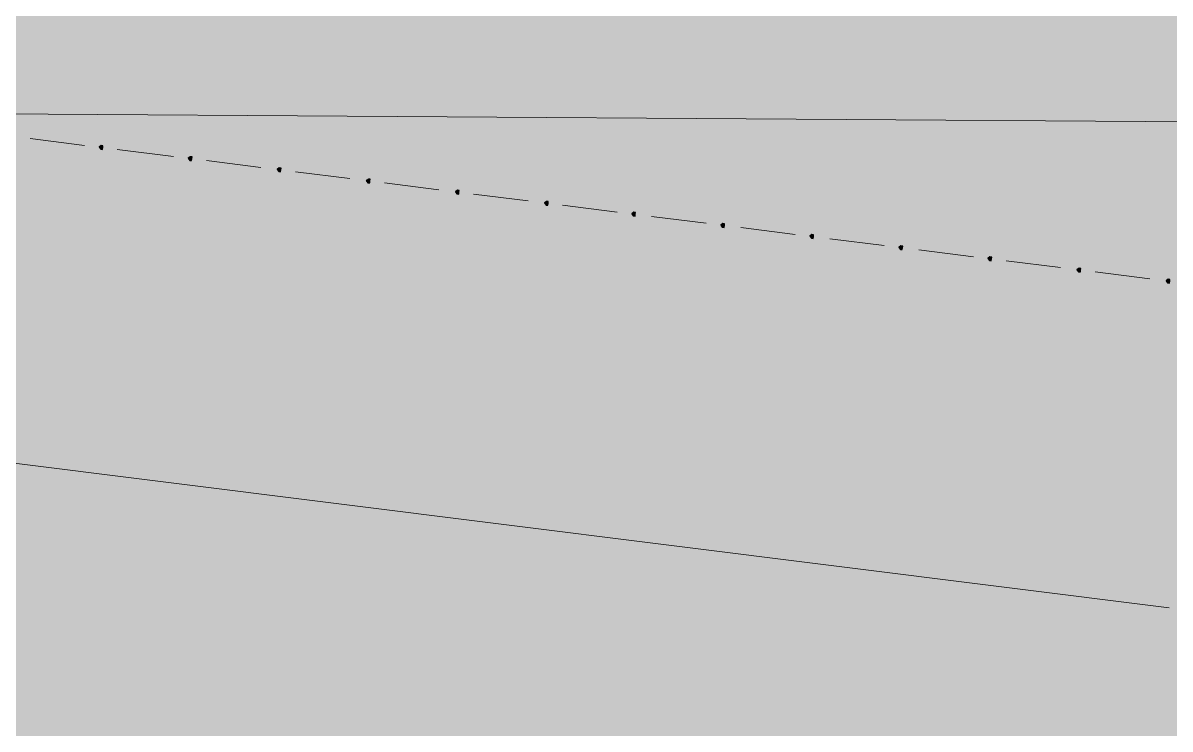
# Model space of a CAD drawing. Header units: metres. Extents: x -4 to 509425, y 7549 to 4732445.
# Drawn here: x 476066.33 to 476071.63, y 4719728.36 to 4719731.63 of the extents above; entities that cross this region are included whole.
import ezdxf

# ---------------------------------------------------------------- set-up
doc = ezdxf.new("R2010")
doc.units = ezdxf.units.M
doc.header["$LTSCALE"] = 0.01
doc.header["$MEASUREMENT"] = 0
doc.layers.get('0').update_dxf_attribs({"lineweight": 0})
doc.layers.add('_SUBESTACIÓN', color=1, linetype='Continuous')
doc.layers.add('SUBESTACION LA VID', color=253, linetype='Continuous')

# ---------------------------------------------------------------- blocks, each defined once
blk = doc.blocks.new('A$Cfff6051d')
at = {"layer": 'SUBESTACION LA VID', "transparency": 33554687}
h = blk.add_hatch(color=256, dxfattribs=at)
h.dxf.hatch_style = 2
h.paths.add_polyline_path([(476066.6959, 4719731.0506), (476066.6969, 4719731.059), (476066.6885, 4719731.06), (476066.6791, 4719731.0527), (476066.6864, 4719731.0432), (476066.6948, 4719731.0422)])
h = blk.add_hatch(color=256, dxfattribs=at)
h.dxf.hatch_style = 2
h.paths.add_polyline_path([(476067.1075, 4719730.999), (476067.1085, 4719731.0074), (476067.1001, 4719731.0084), (476067.0907, 4719731.0011), (476067.098, 4719730.9916), (476067.1064, 4719730.9906)])
h = blk.add_hatch(color=256, dxfattribs=at)
h.dxf.hatch_style = 2
h.paths.add_polyline_path([(476067.5191, 4719730.9474), (476067.5202, 4719730.9558), (476067.5118, 4719730.9568), (476067.5023, 4719730.9495), (476067.5097, 4719730.94), (476067.5181, 4719730.939)])
h = blk.add_hatch(color=256, dxfattribs=at)
h.dxf.hatch_style = 2
h.paths.add_polyline_path([(476067.9307, 4719730.8958), (476067.9318, 4719730.9042), (476067.9234, 4719730.9052), (476067.9139, 4719730.8979), (476067.9213, 4719730.8884), (476067.9297, 4719730.8874)])
h = blk.add_hatch(color=256, dxfattribs=at)
h.dxf.hatch_style = 2
h.paths.add_polyline_path([(476068.3423, 4719730.8442), (476068.3434, 4719730.8526), (476068.335, 4719730.8536), (476068.3255, 4719730.8463), (476068.3329, 4719730.8368), (476068.3413, 4719730.8358)])
h = blk.add_hatch(color=256, dxfattribs=at)
h.dxf.hatch_style = 2
h.paths.add_polyline_path([(476068.754, 4719730.7926), (476068.755, 4719730.801), (476068.7466, 4719730.802), (476068.7372, 4719730.7947), (476068.7445, 4719730.7852), (476068.7529, 4719730.7842)])
h = blk.add_hatch(color=256, dxfattribs=at)
h.dxf.hatch_style = 2
h.paths.add_polyline_path([(476069.1572, 4719730.742), (476069.1582, 4719730.7504), (476069.1498, 4719730.7515), (476069.1404, 4719730.7441), (476069.1477, 4719730.7347), (476069.1561, 4719730.7336)])
h = blk.add_hatch(color=256, dxfattribs=at)
h.dxf.hatch_style = 2
h.paths.add_polyline_path([(476069.5688, 4719730.6904), (476069.5698, 4719730.6988), (476069.5614, 4719730.6999), (476069.552, 4719730.6925), (476069.5593, 4719730.6831), (476069.5677, 4719730.682)])
h = blk.add_hatch(color=256, dxfattribs=at)
h.dxf.hatch_style = 2
h.paths.add_polyline_path([(476069.9804, 4719730.6388), (476069.9815, 4719730.6472), (476069.9731, 4719730.6483), (476069.9636, 4719730.6409), (476069.971, 4719730.6315), (476069.9794, 4719730.6304)])
h = blk.add_hatch(color=256, dxfattribs=at)
h.dxf.hatch_style = 2
h.paths.add_polyline_path([(476070.392, 4719730.5872), (476070.3931, 4719730.5956), (476070.3847, 4719730.5967), (476070.3752, 4719730.5893), (476070.3826, 4719730.5799), (476070.391, 4719730.5788)])
h = blk.add_hatch(color=256, dxfattribs=at)
h.dxf.hatch_style = 2
h.paths.add_polyline_path([(476070.8036, 4719730.5356), (476070.8047, 4719730.544), (476070.7963, 4719730.5451), (476070.7868, 4719730.5377), (476070.7942, 4719730.5283), (476070.8026, 4719730.5272)])
h = blk.add_hatch(color=256, dxfattribs=at)
h.dxf.hatch_style = 2
h.paths.add_polyline_path([(476071.2153, 4719730.484), (476071.2163, 4719730.4924), (476071.2079, 4719730.4935), (476071.1985, 4719730.4861), (476071.2058, 4719730.4767), (476071.2142, 4719730.4756)])
h = blk.add_hatch(color=256, dxfattribs=at)
h.dxf.hatch_style = 2
h.paths.add_polyline_path([(476071.6269, 4719730.4324), (476071.6279, 4719730.4408), (476071.6195, 4719730.4419), (476071.6101, 4719730.4345), (476071.6174, 4719730.4251), (476071.6258, 4719730.424)])
at = {"layer": 'SUBESTACION LA VID', "lineweight": 15}
for p, q in [((476071.6253, 4719728.9224), (475974.1478, 4719741.1431)), ((476066.6119, 4719731.0611), (476066.3599, 4719731.0927)), ((476067.0235, 4719731.0095), (476066.7631, 4719731.0422)), ((476067.4267, 4719730.959), (476067.1747, 4719730.9906)), ((476067.8383, 4719730.9074), (476067.5863, 4719730.939)), ((476068.2499, 4719730.8558), (476067.9979, 4719730.8874)), ((476068.6616, 4719730.8042), (476068.4095, 4719730.8358)), ((476069.0732, 4719730.7526), (476068.8212, 4719730.7842)), ((476069.4848, 4719730.701), (476069.2328, 4719730.7325)), ((476069.8964, 4719730.6493), (476069.6444, 4719730.6809)), ((476070.308, 4719730.5977), (476070.056, 4719730.6293)), ((476070.7196, 4719730.5461), (476070.4676, 4719730.5777)), ((476071.1228, 4719730.4956), (476070.8708, 4719730.5272)), ((476071.5345, 4719730.444), (476071.2825, 4719730.4756))]:
    blk.add_line(p, q, dxfattribs=at)
at = {"layer": 'SUBESTACION LA VID'}
for points in [[(476066.6959, 4719731.0506), (476066.6969, 4719731.059), (476066.6885, 4719731.06), (476066.6791, 4719731.0527), (476066.6864, 4719731.0432), (476066.6948, 4719731.0422)], [(476067.1075, 4719730.999), (476067.1085, 4719731.0074), (476067.1001, 4719731.0084), (476067.0907, 4719731.0011), (476067.098, 4719730.9916), (476067.1064, 4719730.9906)], [(476067.5191, 4719730.9474), (476067.5202, 4719730.9558), (476067.5118, 4719730.9568), (476067.5023, 4719730.9495), (476067.5097, 4719730.94), (476067.5181, 4719730.939)], [(476067.9307, 4719730.8958), (476067.9318, 4719730.9042), (476067.9234, 4719730.9052), (476067.9139, 4719730.8979), (476067.9213, 4719730.8884), (476067.9297, 4719730.8874)], [(476068.3423, 4719730.8442), (476068.3434, 4719730.8526), (476068.335, 4719730.8536), (476068.3255, 4719730.8463), (476068.3329, 4719730.8368), (476068.3413, 4719730.8358)], [(476068.754, 4719730.7926), (476068.755, 4719730.801), (476068.7466, 4719730.802), (476068.7372, 4719730.7947), (476068.7445, 4719730.7852), (476068.7529, 4719730.7842)], [(476069.1572, 4719730.742), (476069.1582, 4719730.7504), (476069.1498, 4719730.7515), (476069.1404, 4719730.7441), (476069.1477, 4719730.7347), (476069.1561, 4719730.7336)], [(476069.5688, 4719730.6904), (476069.5698, 4719730.6988), (476069.5614, 4719730.6999), (476069.552, 4719730.6925), (476069.5593, 4719730.6831), (476069.5677, 4719730.682)], [(476069.9804, 4719730.6388), (476069.9815, 4719730.6472), (476069.9731, 4719730.6483), (476069.9636, 4719730.6409), (476069.971, 4719730.6315), (476069.9794, 4719730.6304)], [(476070.392, 4719730.5872), (476070.3931, 4719730.5956), (476070.3847, 4719730.5967), (476070.3752, 4719730.5893), (476070.3826, 4719730.5799), (476070.391, 4719730.5788)], [(476070.8036, 4719730.5356), (476070.8047, 4719730.544), (476070.7963, 4719730.5451), (476070.7868, 4719730.5377), (476070.7942, 4719730.5283), (476070.8026, 4719730.5272)], [(476071.2153, 4719730.484), (476071.2163, 4719730.4924), (476071.2079, 4719730.4935), (476071.1985, 4719730.4861), (476071.2058, 4719730.4767), (476071.2142, 4719730.4756)], [(476071.6269, 4719730.4324), (476071.6279, 4719730.4408), (476071.6195, 4719730.4419), (476071.6101, 4719730.4345), (476071.6174, 4719730.4251), (476071.6258, 4719730.424)]]:
    blk.add_lwpolyline(points, close=True, dxfattribs=at)
at = {"layer": 'SUBESTACION LA VID', "lineweight": 0}
for points in [[(476066.6959, 4719731.0506), (476066.6969, 4719731.059), (476066.6885, 4719731.06), (476066.6791, 4719731.0527), (476066.6864, 4719731.0432), (476066.6948, 4719731.0422)], [(476067.1075, 4719730.999), (476067.1085, 4719731.0074), (476067.1001, 4719731.0084), (476067.0907, 4719731.0011), (476067.098, 4719730.9916), (476067.1064, 4719730.9906)], [(476067.5191, 4719730.9474), (476067.5202, 4719730.9558), (476067.5118, 4719730.9568), (476067.5023, 4719730.9495), (476067.5097, 4719730.94), (476067.5181, 4719730.939)], [(476067.9307, 4719730.8958), (476067.9318, 4719730.9042), (476067.9234, 4719730.9052), (476067.9139, 4719730.8979), (476067.9213, 4719730.8884), (476067.9297, 4719730.8874)], [(476068.3423, 4719730.8442), (476068.3434, 4719730.8526), (476068.335, 4719730.8536), (476068.3255, 4719730.8463), (476068.3329, 4719730.8368), (476068.3413, 4719730.8358)], [(476068.754, 4719730.7926), (476068.755, 4719730.801), (476068.7466, 4719730.802), (476068.7372, 4719730.7947), (476068.7445, 4719730.7852), (476068.7529, 4719730.7842)], [(476069.1572, 4719730.742), (476069.1582, 4719730.7504), (476069.1498, 4719730.7515), (476069.1404, 4719730.7441), (476069.1477, 4719730.7347), (476069.1561, 4719730.7336)], [(476069.5688, 4719730.6904), (476069.5698, 4719730.6988), (476069.5614, 4719730.6999), (476069.552, 4719730.6925), (476069.5593, 4719730.6831), (476069.5677, 4719730.682)], [(476069.9804, 4719730.6388), (476069.9815, 4719730.6472), (476069.9731, 4719730.6483), (476069.9636, 4719730.6409), (476069.971, 4719730.6315), (476069.9794, 4719730.6304)], [(476070.392, 4719730.5872), (476070.3931, 4719730.5956), (476070.3847, 4719730.5967), (476070.3752, 4719730.5893), (476070.3826, 4719730.5799), (476070.391, 4719730.5788)], [(476070.8036, 4719730.5356), (476070.8047, 4719730.544), (476070.7963, 4719730.5451), (476070.7868, 4719730.5377), (476070.7942, 4719730.5283), (476070.8026, 4719730.5272)], [(476071.2153, 4719730.484), (476071.2163, 4719730.4924), (476071.2079, 4719730.4935), (476071.1985, 4719730.4861), (476071.2058, 4719730.4767), (476071.2142, 4719730.4756)], [(476071.6269, 4719730.4324), (476071.6279, 4719730.4408), (476071.6195, 4719730.4419), (476071.6101, 4719730.4345), (476071.6174, 4719730.4251), (476071.6258, 4719730.424)]]:
    blk.add_lwpolyline(points, close=True, dxfattribs=at)

msp = doc.modelspace()

# ---------------------------------------------------------------- hatches: boundary and pattern name
at = {"layer": '_SUBESTACIÓN', "transparency": 33554559}
h = msp.add_hatch(color=1, dxfattribs=at)
h.dxf.hatch_style = 1
h.paths.add_polyline_path([(475968.6399, 4719805.825), (476089.9386, 4719790.615), (476078.1686, 4719696.74), (475956.8686, 4719711.9502)])

# ---------------------------------------------------------------- linework, layer by layer
at = {"color": 5}
msp.add_lwpolyline([(490840.2656, 4717243.1462), (484895.5041, 4717739.2368), (483607.6371, 4717664.0004), (483465.0415, 4717952.1854), (479025.126, 4718116.267), (478713.7718, 4718728.8145), (478509.3234, 4719542.0639), (477889.6007, 4719719.2698), (475567.4979, 4719734.4711), (475570.1163, 4720134.4625), (477885.1416, 4720119.3075), (481205.4456, 4721268.3214)], dxfattribs=at)

# ---------------------------------------------------------------- block references
at = {"linetype": 'Continuous'}
msp.add_blockref('A$Cfff6051d', (0, 0), dxfattribs=at)

doc.saveas('drawing.dxf')
